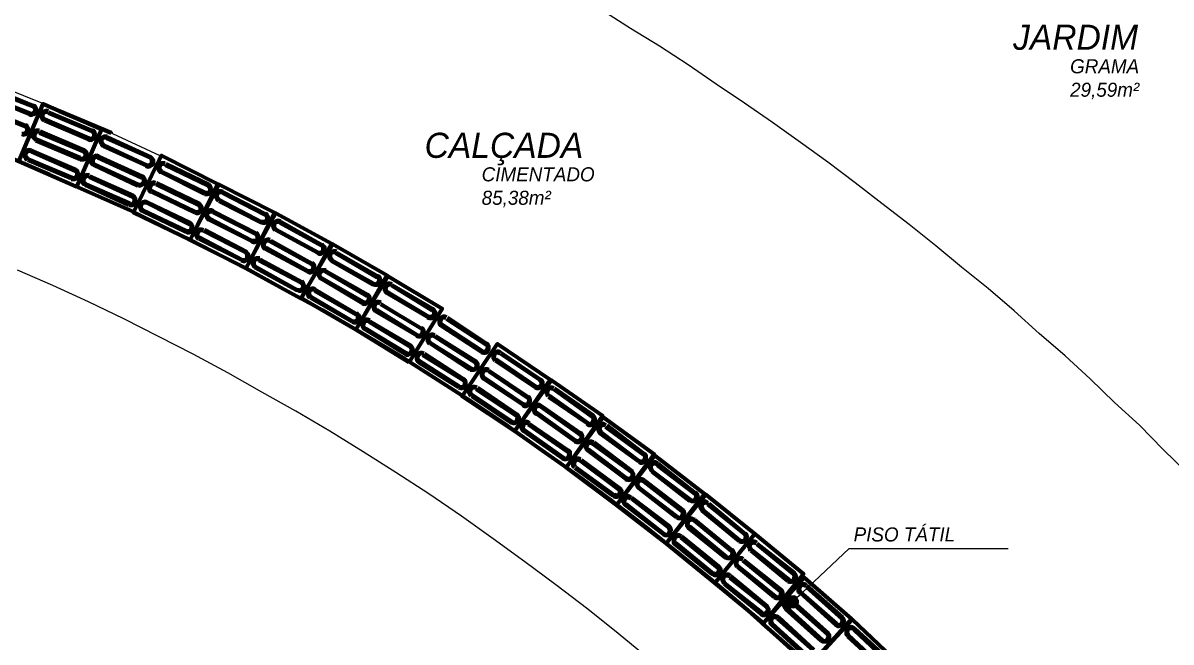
# Model space of a CAD drawing. Header units: millimetres. Extents: x 2273 to 2522, y 1034 to 1187.
# Drawn here: x 2292.842 to 2297.412, y 1108.075 to 1110.54 of the extents above; entities that cross this region are included whole.
import ezdxf

# ---------------------------------------------------------------- set-up
doc = ezdxf.new("R2010")
doc.units = ezdxf.units.MM
doc.layers.add('LAYER8', color=8, linetype='Continuous')
doc.layers.add('PAREDES', color=4, linetype='Continuous', lineweight=100)
doc.styles.get("Standard").update_dxf_attribs({"font": 'arial.ttf'})

# ---------------------------------------------------------------- blocks, each defined once
blk = doc.blocks.new('KJIUY')
at = {"layer": 'PAREDES', "color": 0, "linetype": 'Continuous'}
blk.add_lwpolyline([(83.3005, 144.5333), (83.1711, 144.651), (83.0417, 144.7657), (82.9093, 144.8775), (82.774, 144.9863), (82.6387, 145.0951), (82.5005, 145.201), (82.3623, 145.3039), (82.2211, 145.4039), (82.0799, 145.5039), (81.9358, 145.601), (81.7917, 145.6922), (81.6446, 145.7863), (81.4975, 145.8745), (81.3475, 145.9627), (81.1946, 146.0451), (81.0446, 146.1275), (80.8887, 146.2069), (80.7358, 146.2833), (80.5799, 146.3598), (80.4211, 146.4304), (80.2623, 146.501), (80.1034, 146.5686)], dxfattribs=at)
at = {"layer": 'PAREDES', "color": 160, "linetype": 'Continuous'}
for points in [[(80.1828, 146.7451), (80.0064, 146.8157)], [(80.1799, 146.7422), (80.0064, 146.8127)], [(80.0181, 146.8422), (80.1946, 146.7745)], [(80.0211, 146.848), (80.1946, 146.7775)], [(79.9858, 146.7657), (80.1623, 146.6951)], [(79.9887, 146.7686), (80.1652, 146.698)], [(80.3681, 146.4539), (80.1387, 146.5539), (80.2358, 146.7833), (80.4681, 146.6833), (80.3681, 146.4539)], [(80.1799, 146.7422), (80.1887, 146.7392), (80.1975, 146.7422), (80.2034, 146.7451), (80.2064, 146.751), (80.2093, 146.7598), (80.2064, 146.7686), (80.2034, 146.7745), (80.1946, 146.7775)], [(80.1828, 146.7451), (80.1946, 146.7451), (80.2034, 146.7539), (80.2034, 146.7657), (80.1946, 146.7745)], [(80.2564, 146.7539), (80.2475, 146.7569), (80.2417, 146.7539), (80.2328, 146.751), (80.2299, 146.7451), (80.227, 146.7363), (80.2299, 146.7275), (80.2328, 146.7216), (80.2387, 146.7186)], [(80.2534, 146.751), (80.2417, 146.751), (80.2328, 146.7422), (80.2328, 146.7304), (80.2417, 146.7216)], [(80.4181, 146.6451), (80.2417, 146.7216)], [(80.2564, 146.751), (80.4299, 146.6775)], [(80.2564, 146.748), (80.4299, 146.6745)], [(80.1505, 146.6627), (80.1564, 146.6598), (80.1652, 146.6627), (80.1711, 146.6657), (80.174, 146.6745), (80.177, 146.6804), (80.174, 146.6892), (80.1711, 146.6951), (80.1652, 146.701)], [(80.1505, 146.6657), (80.1623, 146.6657), (80.1711, 146.6745), (80.1711, 146.6863), (80.1623, 146.6951)], [(80.2211, 146.6775), (80.2152, 146.6775), (80.2064, 146.6775), (80.2005, 146.6716), (80.1946, 146.6657), (80.1946, 146.6569), (80.1946, 146.651), (80.2005, 146.6451), (80.2064, 146.6392)], [(80.2211, 146.6716), (80.2093, 146.6716), (80.2005, 146.6627), (80.2005, 146.651), (80.2064, 146.6422)], [(80.224, 146.6745), (80.3975, 146.601)], [(80.4152, 146.6422), (80.2417, 146.7157)], [(80.4152, 146.6422), (80.424, 146.6392), (80.4299, 146.6422), (80.4387, 146.6451), (80.4417, 146.651), (80.4446, 146.6598), (80.4417, 146.6686), (80.4387, 146.6745), (80.4299, 146.6775)], [(80.4181, 146.6451), (80.4299, 146.6451), (80.4387, 146.6539), (80.4387, 146.6657), (80.4299, 146.6745)], [(80.3828, 146.5627), (80.2064, 146.6363)], [(80.3828, 146.5686), (80.2093, 146.6422)], [(80.2211, 146.6686), (80.3946, 146.5951)], [(80.4917, 146.6539), (80.4828, 146.6539), (80.477, 146.6539), (80.4681, 146.648), (80.4652, 146.6422), (80.4623, 146.6363), (80.4652, 146.6275), (80.4681, 146.6216), (80.474, 146.6157)], [(80.4887, 146.648), (80.477, 146.648), (80.4681, 146.6422), (80.4681, 146.6304), (80.477, 146.6186)], [(80.4887, 146.6451), (80.6623, 146.5686)], [(80.4917, 146.651), (80.6652, 146.5716)], [(80.1887, 146.598), (80.1799, 146.601), (80.1711, 146.598), (80.1652, 146.5951), (80.1623, 146.5863), (80.1593, 146.5804), (80.1623, 146.5716), (80.1652, 146.5657), (80.1711, 146.5598)], [(80.1858, 146.5951), (80.174, 146.5951), (80.1652, 146.5863), (80.1652, 146.5745), (80.174, 146.5657)], [(80.1887, 146.598), (80.3652, 146.5216)], [(80.1887, 146.5922), (80.3623, 146.5157)], [(80.3828, 146.5627), (80.3887, 146.5627), (80.3975, 146.5627), (80.4034, 146.5657), (80.4093, 146.5745), (80.4093, 146.5804), (80.4093, 146.5892), (80.4034, 146.5951), (80.3975, 146.601)], [(80.3828, 146.5657), (80.3946, 146.5657), (80.4034, 146.5745), (80.4034, 146.5863), (80.3946, 146.5951)], [(80.6475, 146.5363), (80.474, 146.6157)], [(80.6475, 146.5392), (80.477, 146.6186)], [(80.3475, 146.4863), (80.174, 146.5598)], [(80.3505, 146.4892), (80.177, 146.5627)], [(80.4564, 146.5745), (80.4475, 146.5775), (80.4387, 146.5745), (80.4328, 146.5716), (80.4299, 146.5657), (80.427, 146.5569), (80.427, 146.548), (80.4328, 146.5422), (80.4387, 146.5392)], [(80.4534, 146.5716), (80.4417, 146.5716), (80.4328, 146.5627), (80.4328, 146.551), (80.4387, 146.5422)], [(80.6123, 146.4569), (80.4387, 146.5392)], [(80.6152, 146.4627), (80.4417, 146.5422)], [(80.4534, 146.5686), (80.627, 146.4892)], [(80.4564, 146.5745), (80.6299, 146.4951)], [(80.8211, 146.2422), (80.5946, 146.351), (80.7064, 146.5775), (80.9299, 146.4657), (80.8211, 146.2422)], [(80.6446, 146.5363), (80.6534, 146.5333), (80.6623, 146.5363), (80.6681, 146.5392), (80.674, 146.5451), (80.674, 146.5539), (80.674, 146.5598), (80.6681, 146.5686), (80.6623, 146.5716)], [(80.6475, 146.5392), (80.6593, 146.5392), (80.6681, 146.548), (80.6681, 146.5598), (80.6623, 146.5686)], [(80.7211, 146.548), (80.7152, 146.548), (80.7064, 146.548), (80.7005, 146.5451), (80.6946, 146.5363), (80.6946, 146.5304), (80.6946, 146.5216), (80.6975, 146.5157), (80.7034, 146.5098)], [(80.7211, 146.5422), (80.7093, 146.5451), (80.7005, 146.5363), (80.6975, 146.5245), (80.7064, 146.5157)], [(80.7211, 146.5392), (80.8917, 146.4569)], [(80.724, 146.5451), (80.8946, 146.4627)], [(80.3475, 146.4833), (80.3564, 146.4833), (80.3623, 146.4833), (80.3711, 146.4892), (80.374, 146.4951), (80.377, 146.5039), (80.374, 146.5098), (80.3711, 146.5186), (80.3623, 146.5216)], [(80.3505, 146.4892), (80.3623, 146.4892), (80.3711, 146.498), (80.3711, 146.5098), (80.3623, 146.5186)], [(80.4181, 146.498), (80.4123, 146.501), (80.4034, 146.498), (80.3975, 146.4951), (80.3917, 146.4892), (80.3917, 146.4804), (80.3917, 146.4716), (80.3946, 146.4657), (80.4034, 146.4627)], [(80.4181, 146.4951), (80.4064, 146.4951), (80.3975, 146.4863), (80.3946, 146.4745), (80.4034, 146.4657)], [(80.4181, 146.4922), (80.5917, 146.4127)], [(80.4211, 146.4951), (80.5946, 146.4186)], [(80.6123, 146.4598), (80.6211, 146.4569), (80.627, 146.4598), (80.6328, 146.4627), (80.6387, 146.4686), (80.6417, 146.4775), (80.6387, 146.4863), (80.6358, 146.4922), (80.6299, 146.4951)], [(80.6152, 146.4627), (80.627, 146.4627), (80.6358, 146.4716), (80.6358, 146.4833), (80.627, 146.4922)], [(80.877, 146.4245), (80.7064, 146.5098)], [(80.8799, 146.4304), (80.7093, 146.5127)], [(80.577, 146.3804), (80.4034, 146.4598)], [(80.5799, 146.3863), (80.4064, 146.4627)], [(80.6828, 146.4686), (80.677, 146.4716), (80.6681, 146.4686), (80.6623, 146.4657), (80.6564, 146.4598), (80.6564, 146.451), (80.6564, 146.4451), (80.6593, 146.4363), (80.6652, 146.4333)], [(80.6828, 146.4657), (80.6711, 146.4657), (80.6623, 146.4569), (80.6593, 146.4451), (80.6681, 146.4363)], [(80.6858, 146.4686), (80.8564, 146.3863)], [(80.6858, 146.4627), (80.8534, 146.3804)], [(81.0417, 146.1275), (80.8211, 146.2422), (80.9358, 146.4627), (81.1564, 146.351), (81.0417, 146.1275)], [(80.877, 146.4245), (80.8828, 146.4245), (80.8917, 146.4245), (80.8975, 146.4275), (80.9034, 146.4363), (80.9064, 146.4422), (80.9034, 146.451), (80.9005, 146.4569), (80.8946, 146.4627)], [(80.877, 146.4304), (80.8917, 146.4304), (80.9005, 146.4363), (80.9005, 146.448), (80.8917, 146.4569)], [(80.577, 146.3804), (80.5828, 146.3804), (80.5917, 146.3804), (80.5975, 146.3833), (80.6034, 146.3922), (80.6034, 146.398), (80.6034, 146.4069), (80.6005, 146.4127), (80.5917, 146.4186)], [(80.577, 146.3863), (80.5887, 146.3833), (80.5975, 146.3922), (80.6005, 146.4039), (80.5917, 146.4127)], [(80.8387, 146.351), (80.6681, 146.4333)], [(80.8417, 146.3539), (80.6711, 146.4363)], [(80.9505, 146.4333), (80.9446, 146.4363), (80.9358, 146.4363), (80.9299, 146.4304), (80.924, 146.4245), (80.9211, 146.4186), (80.924, 146.4098), (80.927, 146.4039), (80.9328, 146.398)], [(80.9505, 146.4304), (80.9387, 146.4304), (80.927, 146.4245), (80.927, 146.4127), (80.9358, 146.401)], [(81.1064, 146.3127), (80.9358, 146.401)], [(80.9505, 146.4333), (81.1211, 146.3451)], [(80.9505, 146.4275), (81.1181, 146.3422)], [(80.6475, 146.3922), (80.6417, 146.3951), (80.6328, 146.3922), (80.627, 146.3892), (80.6211, 146.3833), (80.6181, 146.3745), (80.6211, 146.3686), (80.624, 146.3598), (80.6299, 146.3569)], [(80.6475, 146.3892), (80.6328, 146.3892), (80.624, 146.3804), (80.624, 146.3686), (80.6328, 146.3598)], [(80.8064, 146.2775), (80.6328, 146.3598)], [(80.8034, 146.2745), (80.6328, 146.3569)], [(80.6475, 146.3922), (80.8211, 146.3098)], [(80.6475, 146.3892), (80.8181, 146.3039)], [(80.8387, 146.351), (80.8446, 146.348), (80.8534, 146.348), (80.8593, 146.3539), (80.8652, 146.3598), (80.8681, 146.3657), (80.8652, 146.3745), (80.8623, 146.3804), (80.8564, 146.3863)], [(80.8387, 146.3539), (80.8534, 146.3539), (80.8623, 146.3598), (80.8623, 146.3716), (80.8534, 146.3833)], [(80.9123, 146.3569), (80.9064, 146.3598), (80.8975, 146.3598), (80.8917, 146.3569), (80.8858, 146.348), (80.8828, 146.3422), (80.8858, 146.3333), (80.8887, 146.3275), (80.8946, 146.3216)], [(80.9123, 146.3539), (80.9005, 146.3539), (80.8887, 146.348), (80.8887, 146.3363), (80.8975, 146.3275)], [(80.9123, 146.3569), (81.0828, 146.2686)], [(80.9123, 146.351), (81.0799, 146.2657)], [(81.1034, 146.3098), (80.9358, 146.3951)], [(80.8034, 146.2745), (80.8093, 146.2716), (80.8181, 146.2716), (80.824, 146.2775), (80.8299, 146.2833), (80.8299, 146.2892), (80.8299, 146.298), (80.827, 146.3039), (80.8211, 146.3098)], [(80.8034, 146.2775), (80.8152, 146.2775), (80.824, 146.2833), (80.827, 146.298), (80.8181, 146.3069)], [(81.0652, 146.2363), (80.8946, 146.3216)], [(81.0652, 146.2392), (80.8975, 146.3275)], [(81.2623, 146.0069), (81.0417, 146.1275), (81.1623, 146.348), (81.3828, 146.2275), (81.2623, 146.0069)], [(81.1034, 146.3127), (81.1093, 146.3098), (81.1181, 146.3098), (81.124, 146.3127), (81.1299, 146.3216), (81.1328, 146.3275), (81.1299, 146.3363), (81.127, 146.3422), (81.1211, 146.348)], [(81.1034, 146.3157), (81.1152, 146.3157), (81.127, 146.3216), (81.127, 146.3333), (81.1181, 146.3451)], [(81.1799, 146.3157), (81.1711, 146.3186), (81.1623, 146.3157), (81.1564, 146.3127), (81.1505, 146.3069), (81.1475, 146.301), (81.1505, 146.2922), (81.1534, 146.2863), (81.1593, 146.2804)], [(81.177, 146.3127), (81.1652, 146.3127), (81.1564, 146.3069), (81.1534, 146.2922), (81.1623, 146.2833)], [(81.177, 146.3098), (81.3446, 146.2186)], [(81.1799, 146.3157), (81.3475, 146.2216)], [(80.874, 146.2804), (80.8652, 146.2833), (80.8564, 146.2833), (80.8505, 146.2804), (80.8446, 146.2745), (80.8446, 146.2657), (80.8446, 146.2569), (80.8475, 146.251), (80.8534, 146.2451)], [(80.8711, 146.2775), (80.8593, 146.2804), (80.8505, 146.2716), (80.8475, 146.2598), (80.8564, 146.251)], [(80.874, 146.2775), (81.0417, 146.1922)], [(80.877, 146.2833), (81.0446, 146.1951)], [(81.0652, 146.2363), (81.0711, 146.2333), (81.0799, 146.2333), (81.0858, 146.2392), (81.0917, 146.2451), (81.0946, 146.251), (81.0917, 146.2598), (81.0887, 146.2657), (81.0828, 146.2716)], [(81.0652, 146.2392), (81.0799, 146.2392), (81.0887, 146.2451), (81.0887, 146.2569), (81.0799, 146.2686)], [(81.3299, 146.1922), (81.1623, 146.2833)], [(81.3299, 146.1892), (81.1623, 146.2804)], [(81.027, 146.1598), (80.8564, 146.2451)], [(81.027, 146.1627), (80.8593, 146.251)], [(81.1387, 146.2422), (81.1299, 146.2451), (81.124, 146.2422), (81.1152, 146.2392), (81.1123, 146.2333), (81.1093, 146.2245), (81.1093, 146.2186), (81.1123, 146.2098), (81.1181, 146.2069)], [(81.1358, 146.2363), (81.124, 146.2392), (81.1152, 146.2304), (81.1123, 146.2186), (81.1211, 146.2098)], [(81.1358, 146.2363), (81.3034, 146.1451)], [(81.1417, 146.2392), (81.3064, 146.148)], [(81.4799, 145.8833), (81.2623, 146.0098), (81.3887, 146.2245), (81.6034, 146.101), (81.4799, 145.8833)], [(81.327, 146.1892), (81.3328, 146.1863), (81.3417, 146.1863), (81.3475, 146.1922), (81.3534, 146.198), (81.3564, 146.2039), (81.3564, 146.2127), (81.3505, 146.2186), (81.3446, 146.2245)], [(81.3299, 146.1922), (81.3417, 146.1922), (81.3505, 146.198), (81.3505, 146.2098), (81.3446, 146.2216)], [(81.024, 146.1598), (81.0328, 146.1569), (81.0387, 146.1569), (81.0475, 146.1627), (81.0505, 146.1686), (81.0534, 146.1745), (81.0534, 146.1833), (81.0475, 146.1892), (81.0417, 146.1951)], [(81.027, 146.1627), (81.0387, 146.1627), (81.0475, 146.1686), (81.0475, 146.1833), (81.0417, 146.1922)], [(81.0975, 146.1686), (81.0917, 146.1686), (81.0828, 146.1686), (81.077, 146.1657), (81.0711, 146.1598), (81.0681, 146.151), (81.0681, 146.1451), (81.074, 146.1363), (81.0799, 146.1333)], [(81.2858, 146.1157), (81.1181, 146.2069)], [(81.2887, 146.1186), (81.124, 146.2098)], [(81.4034, 146.1951), (81.3946, 146.198), (81.3887, 146.1951), (81.3799, 146.1922), (81.377, 146.1863), (81.374, 146.1804), (81.374, 146.1716), (81.377, 146.1657), (81.3828, 146.1598)], [(81.4005, 146.1922), (81.3887, 146.1922), (81.3799, 146.1863), (81.377, 146.1716), (81.3858, 146.1627)], [(81.4005, 146.1892), (81.5652, 146.0922)], [(81.4034, 146.1922), (81.5681, 146.098)], [(81.0946, 146.1627), (81.0828, 146.1657), (81.074, 146.1569), (81.074, 146.1451), (81.0799, 146.1363)], [(81.2475, 146.0422), (81.0799, 146.1363)], [(81.2475, 146.0392), (81.0799, 146.1304)], [(81.0946, 146.1598), (81.2623, 146.0716)], [(81.0975, 146.1657), (81.2652, 146.0745)], [(81.2858, 146.1157), (81.2946, 146.1127), (81.3005, 146.1127), (81.3093, 146.1157), (81.3123, 146.1245), (81.3152, 146.1304), (81.3152, 146.1392), (81.3123, 146.1451), (81.3064, 146.151)], [(81.2887, 146.1186), (81.3005, 146.1186), (81.3093, 146.1245), (81.3123, 146.1363), (81.3034, 146.1451)], [(81.5475, 146.0627), (81.3828, 146.1569)], [(81.5505, 146.0686), (81.3858, 146.1598)], [(81.2475, 146.0422), (81.2534, 146.0392), (81.2623, 146.0392), (81.2681, 146.0422), (81.274, 146.048), (81.277, 146.0569), (81.274, 146.0627), (81.2711, 146.0716), (81.2652, 146.0775)], [(81.3623, 146.1216), (81.3534, 146.1216), (81.3446, 146.1216), (81.3387, 146.1186), (81.3328, 146.1127), (81.3299, 146.1069), (81.3328, 146.098), (81.3358, 146.0922), (81.3417, 146.0863)], [(81.3593, 146.1157), (81.3475, 146.1186), (81.3358, 146.1098), (81.3358, 146.098), (81.3417, 146.0892)], [(81.5064, 145.9892), (81.3417, 146.0863)], [(81.5093, 145.9951), (81.3446, 146.0892)], [(81.3593, 146.1186), (81.527, 146.0245)], [(81.3593, 146.1157), (81.524, 146.0186)], [(81.6917, 145.7539), (81.4799, 145.8833), (81.6093, 146.098), (81.824, 145.9686), (81.6917, 145.7539)], [(81.5475, 146.0657), (81.5564, 146.0627), (81.5652, 146.0627), (81.5711, 146.0657), (81.577, 146.0716), (81.5799, 146.0804), (81.577, 146.0863), (81.574, 146.0951), (81.5681, 146.098)], [(81.5505, 146.0686), (81.5623, 146.0657), (81.5711, 146.0745), (81.574, 146.0863), (81.5652, 146.0951)], [(81.2475, 146.0451), (81.2593, 146.0422), (81.2711, 146.051), (81.2711, 146.0627), (81.2623, 146.0716)], [(81.3181, 146.0451), (81.3123, 146.048), (81.3034, 146.048), (81.2975, 146.0451), (81.2917, 146.0392), (81.2887, 146.0304), (81.2887, 146.0245), (81.2917, 146.0157), (81.2975, 146.0127)], [(81.3152, 146.0422), (81.3034, 146.0451), (81.2946, 146.0363), (81.2946, 146.0245), (81.3005, 146.0157)], [(81.3152, 146.0392), (81.4799, 145.9451)], [(81.3181, 146.0451), (81.4828, 145.948)], [(81.624, 146.0657), (81.6152, 146.0686), (81.6093, 146.0686), (81.6005, 146.0657), (81.5975, 146.0598), (81.5946, 146.051), (81.5946, 146.0422), (81.5975, 146.0363), (81.6034, 146.0304)], [(81.6211, 146.0627), (81.6093, 146.0627), (81.6005, 146.0569), (81.5975, 146.0451), (81.6064, 146.0333)], [(81.7681, 145.9333), (81.6034, 146.0304)], [(81.7681, 145.9363), (81.6064, 146.0333)], [(81.624, 146.0627), (81.7887, 145.9657)], [(81.624, 146.0598), (81.7828, 145.9627)], [(81.4652, 145.9186), (81.3005, 146.0157)], [(81.4652, 145.9157), (81.3005, 146.0098)], [(81.5064, 145.9892), (81.5152, 145.9863), (81.5211, 145.9892), (81.527, 145.9922), (81.5328, 145.998), (81.5358, 146.0039), (81.5358, 146.0127), (81.5328, 146.0186), (81.527, 146.0245)], [(81.5093, 145.9951), (81.5211, 145.9922), (81.5299, 146.001), (81.5328, 146.0127), (81.524, 146.0216)], [(81.5799, 145.9922), (81.5711, 145.9951), (81.5652, 145.9951), (81.5564, 145.9922), (81.5505, 145.9863), (81.5505, 145.9775), (81.5505, 145.9716), (81.5534, 145.9627), (81.5593, 145.9598)], [(81.577, 145.9892), (81.5652, 145.9922), (81.5564, 145.9833), (81.5534, 145.9716), (81.5623, 145.9627)], [(81.5799, 145.9863), (81.7417, 145.8892)], [(81.4652, 145.9157), (81.4711, 145.9127), (81.4799, 145.9127), (81.4858, 145.9186), (81.4917, 145.9245), (81.4946, 145.9304), (81.4946, 145.9392), (81.4887, 145.9451), (81.4828, 145.951)], [(81.4652, 145.9186), (81.477, 145.9186), (81.4887, 145.9245), (81.4887, 145.9392), (81.4828, 145.948)], [(81.724, 145.8598), (81.5593, 145.9569)], [(81.724, 145.8627), (81.5652, 145.9627)], [(81.7652, 145.9333), (81.774, 145.9304), (81.7828, 145.9304), (81.7887, 145.9333), (81.7946, 145.9392), (81.7975, 145.948), (81.7975, 145.9539), (81.7917, 145.9627), (81.7858, 145.9686)], [(81.7681, 145.9363), (81.7799, 145.9363), (81.7917, 145.9422), (81.7917, 145.9539), (81.7858, 145.9627)], [(81.5358, 145.9216), (81.527, 145.9245), (81.5211, 145.9245), (81.5123, 145.9216), (81.5064, 145.9157), (81.5034, 145.9069), (81.5064, 145.898), (81.5093, 145.8922), (81.5152, 145.8863)], [(81.5328, 145.9186), (81.5211, 145.9186), (81.5123, 145.9127), (81.5093, 145.901), (81.5152, 145.8892)], [(81.5328, 145.9157), (81.6975, 145.8157)], [(81.5358, 145.9186), (81.7005, 145.8216)], [(81.8417, 145.9333), (81.8358, 145.9363), (81.827, 145.9363), (81.8211, 145.9333), (81.8152, 145.9275), (81.8123, 145.9186), (81.8123, 145.9127), (81.8152, 145.9039), (81.8211, 145.901)], [(81.8387, 145.9304), (81.827, 145.9333), (81.8181, 145.9245), (81.8152, 145.9127), (81.824, 145.9039)], [(81.9799, 145.7951), (81.8211, 145.898)], [(81.9858, 145.798), (81.824, 145.9039)], [(81.8417, 145.9275), (82.0005, 145.8245)], [(81.8446, 145.9333), (82.0034, 145.8275)], [(81.677, 145.7863), (81.5152, 145.8863)], [(81.6828, 145.7892), (81.5181, 145.8892)], [(81.7211, 145.8598), (81.7299, 145.8569), (81.7358, 145.8569), (81.7446, 145.8598), (81.7505, 145.8657), (81.7534, 145.8745), (81.7505, 145.8804), (81.7475, 145.8892), (81.7417, 145.8922)], [(81.724, 145.8627), (81.7358, 145.8598), (81.7446, 145.8686), (81.7475, 145.8804), (81.7417, 145.8892)], [(81.7946, 145.8627), (81.7887, 145.8657), (81.7799, 145.8657), (81.774, 145.8598), (81.7681, 145.8569), (81.7652, 145.848), (81.7652, 145.8392), (81.7681, 145.8333), (81.774, 145.8275)], [(81.7946, 145.8569), (81.7828, 145.8598), (81.7711, 145.8539), (81.7681, 145.8422), (81.777, 145.8304)], [(81.7946, 145.8569), (81.9564, 145.7539)], [(81.7975, 145.8598), (81.9564, 145.7598)], [(81.677, 145.7863), (81.6858, 145.7833), (81.6917, 145.7863), (81.7005, 145.7892), (81.7064, 145.7951), (81.7064, 145.801), (81.7064, 145.8098), (81.7034, 145.8157), (81.6975, 145.8216)], [(81.6799, 145.7922), (81.6917, 145.7892), (81.7005, 145.7951), (81.7034, 145.8069), (81.6946, 145.8186)], [(81.9387, 145.7304), (81.777, 145.8304)], [(81.9358, 145.7245), (81.777, 145.8275)], [(82.1123, 145.4804), (81.9034, 145.6186), (82.0446, 145.8275), (82.2534, 145.6863), (82.1123, 145.4804)], [(81.9799, 145.7951), (81.9887, 145.7922), (81.9946, 145.7922), (82.0034, 145.7951), (82.0064, 145.801), (82.0093, 145.8098), (82.0093, 145.8186), (82.0064, 145.8245), (82.0005, 145.8304)], [(81.9828, 145.798), (81.9946, 145.798), (82.0034, 145.8039), (82.0064, 145.8157), (81.9975, 145.8275)], [(81.7505, 145.7892), (81.7446, 145.7922), (81.7358, 145.7922), (81.7299, 145.7892), (81.724, 145.7833), (81.7211, 145.7745), (81.7211, 145.7686), (81.724, 145.7598), (81.7299, 145.7569)], [(81.7505, 145.7863), (81.7358, 145.7892), (81.727, 145.7804), (81.724, 145.7686), (81.7328, 145.7598)], [(81.8946, 145.6569), (81.7328, 145.7598)], [(81.7475, 145.7833), (81.9093, 145.6833)], [(81.7534, 145.7892), (81.9123, 145.6863)], [(81.9358, 145.7245), (81.9417, 145.7245), (81.9505, 145.7245), (81.9564, 145.7275), (81.9623, 145.7333), (81.9652, 145.7392), (81.9652, 145.748), (81.9623, 145.7539), (81.9564, 145.7598)], [(81.9387, 145.7304), (81.9505, 145.7275), (81.9593, 145.7333), (81.9623, 145.7451), (81.9534, 145.7569)], [(82.0564, 145.7922), (82.0505, 145.798), (82.0417, 145.798), (82.0358, 145.7951), (82.0299, 145.7892), (82.027, 145.7804), (82.027, 145.7716), (82.0299, 145.7657), (82.0328, 145.7598)], [(82.0534, 145.7892), (82.0417, 145.7922), (82.0328, 145.7863), (82.0299, 145.7745), (82.0358, 145.7627)], [(82.1946, 145.6539), (82.0358, 145.7598)], [(82.1975, 145.6569), (82.0387, 145.7657)], [(82.0564, 145.7892), (82.2152, 145.6833)], [(82.0593, 145.7922), (82.2152, 145.6863)], [(81.8887, 145.6539), (81.7299, 145.7539)], [(82.0093, 145.7245), (82.0034, 145.7275), (81.9946, 145.7275), (81.9887, 145.7245), (81.9828, 145.7186), (81.9799, 145.7098), (81.9799, 145.7039), (81.9828, 145.6951), (81.9887, 145.6892)], [(82.0064, 145.7216), (81.9946, 145.7216), (81.9858, 145.7157), (81.9828, 145.7039), (81.9887, 145.6951)], [(82.0093, 145.7216), (82.1681, 145.6157)], [(82.0093, 145.7186), (82.1652, 145.6127)], [(81.8887, 145.6539), (81.8975, 145.651), (81.9034, 145.651), (81.9123, 145.6539), (81.9152, 145.6598), (81.9181, 145.6686), (81.9181, 145.6745), (81.9152, 145.6833), (81.9093, 145.6892)], [(81.8917, 145.6569), (81.9034, 145.6569), (81.9123, 145.6627), (81.9152, 145.6745), (81.9093, 145.6833)], [(82.1475, 145.5833), (81.9887, 145.6892)], [(82.1475, 145.5863), (81.9917, 145.6922)], [(82.3181, 145.3363), (82.1123, 145.4804), (82.2593, 145.6833), (82.4623, 145.5422), (82.3181, 145.3363)], [(82.1946, 145.6539), (82.2005, 145.651), (82.2093, 145.651), (82.2152, 145.6539), (82.2211, 145.6598), (82.224, 145.6686), (82.224, 145.6745), (82.2211, 145.6833), (82.2152, 145.6863)], [(82.1946, 145.6569), (82.2064, 145.6569), (82.2181, 145.6627), (82.2211, 145.6745), (82.2123, 145.6833)], [(81.9623, 145.6539), (81.9534, 145.6569), (81.9475, 145.6569), (81.9387, 145.6539), (81.9328, 145.648), (81.9299, 145.6422), (81.9299, 145.6333), (81.9328, 145.6275), (81.9387, 145.6216)], [(81.9593, 145.651), (81.9475, 145.6539), (81.9358, 145.6451), (81.9358, 145.6333), (81.9417, 145.6245)], [(82.1005, 145.5186), (81.9417, 145.6245)], [(81.9593, 145.648), (82.1181, 145.5422)], [(81.9652, 145.6539), (82.1211, 145.548)], [(82.2681, 145.651), (82.2623, 145.6539), (82.2534, 145.6539), (82.2475, 145.651), (82.2417, 145.648), (82.2387, 145.6392), (82.2387, 145.6304), (82.2417, 145.6245), (82.2446, 145.6186)], [(82.2652, 145.648), (82.2534, 145.651), (82.2446, 145.6451), (82.2417, 145.6333), (82.2475, 145.6216)], [(82.4034, 145.5127), (82.2505, 145.6216)], [(82.2681, 145.648), (82.424, 145.5363)], [(82.2711, 145.651), (82.427, 145.5422)], [(82.1005, 145.5127), (81.9417, 145.6186)], [(82.1446, 145.5833), (82.1505, 145.5804), (82.1593, 145.5804), (82.1681, 145.5833), (82.1711, 145.5892), (82.174, 145.598), (82.174, 145.6039), (82.1711, 145.6127), (82.1681, 145.6186)], [(82.1475, 145.5892), (82.1593, 145.5863), (82.1681, 145.5922), (82.1711, 145.6039), (82.1652, 145.6157)], [(82.2211, 145.5804), (82.2123, 145.5833), (82.2064, 145.5863), (82.1975, 145.5833), (82.1917, 145.5775), (82.1887, 145.5686), (82.1887, 145.5627), (82.1917, 145.5539), (82.1975, 145.548)], [(82.2181, 145.5775), (82.2064, 145.5804), (82.1946, 145.5745), (82.1917, 145.5627), (82.2005, 145.551)], [(82.2181, 145.5775), (82.374, 145.4657)], [(82.2211, 145.5804), (82.377, 145.4716)], [(82.4034, 145.5098), (82.2475, 145.6157)], [(82.0975, 145.5157), (82.1064, 145.5127), (82.1123, 145.5127), (82.1211, 145.5157), (82.127, 145.5186), (82.1299, 145.5275), (82.1299, 145.5363), (82.127, 145.5422), (82.1211, 145.548)], [(82.1005, 145.5186), (82.1123, 145.5157), (82.1211, 145.5216), (82.124, 145.5333), (82.1181, 145.5451)], [(82.3564, 145.4422), (82.2005, 145.5539)], [(82.3534, 145.4392), (82.2005, 145.548)], [(82.5181, 145.1863), (82.3181, 145.3363), (82.4652, 145.5363), (82.6681, 145.3892), (82.5181, 145.1863)], [(82.4005, 145.5098), (82.4064, 145.5039), (82.4152, 145.5039), (82.424, 145.5069), (82.427, 145.5127), (82.4328, 145.5216), (82.4328, 145.5275), (82.4299, 145.5363), (82.424, 145.5422)], [(82.4034, 145.5127), (82.4152, 145.5098), (82.424, 145.5157), (82.427, 145.5275), (82.4211, 145.5392)], [(82.1711, 145.5127), (82.1652, 145.5157), (82.1564, 145.5186), (82.1505, 145.5157), (82.1446, 145.5098), (82.1417, 145.501), (82.1387, 145.4951), (82.1417, 145.4863), (82.1475, 145.4804)], [(82.1681, 145.5098), (82.1564, 145.5127), (82.1475, 145.5069), (82.1446, 145.4951), (82.1505, 145.4833)], [(82.3064, 145.3745), (82.1534, 145.4833)], [(82.1681, 145.5069), (82.324, 145.398)], [(82.1711, 145.5098), (82.327, 145.4039)], [(82.477, 145.5039), (82.4681, 145.5098), (82.4623, 145.5098), (82.4534, 145.5069), (82.4475, 145.501), (82.4446, 145.4922), (82.4446, 145.4863), (82.4475, 145.4775), (82.4534, 145.4716)], [(82.474, 145.501), (82.4623, 145.5039), (82.4534, 145.498), (82.4505, 145.4863), (82.4564, 145.4775)], [(82.474, 145.498), (82.627, 145.3863)], [(82.4799, 145.5039), (82.6299, 145.3892)], [(82.3064, 145.3686), (82.1475, 145.4804)], [(82.3505, 145.4392), (82.3593, 145.4363), (82.3681, 145.4363), (82.374, 145.4392), (82.3799, 145.4451), (82.3828, 145.4539), (82.3828, 145.4598), (82.3799, 145.4686), (82.374, 145.4745)], [(82.3534, 145.4451), (82.3652, 145.4422), (82.377, 145.448), (82.3799, 145.4598), (82.3711, 145.4686)], [(82.427, 145.4363), (82.4181, 145.4392), (82.4123, 145.4392), (82.4034, 145.4363), (82.3975, 145.4304), (82.3946, 145.4245), (82.3946, 145.4157), (82.3975, 145.4098), (82.4034, 145.4039)], [(82.427, 145.4363), (82.5799, 145.3216)], [(82.6064, 145.3598), (82.4534, 145.4716)], [(82.6093, 145.3598), (82.4564, 145.4745)], [(82.3034, 145.3716), (82.3093, 145.3686), (82.3181, 145.3686), (82.324, 145.3716), (82.3299, 145.3745), (82.3328, 145.3833), (82.3328, 145.3892), (82.3328, 145.398), (82.327, 145.4039)], [(82.3064, 145.3745), (82.3181, 145.3716), (82.327, 145.3775), (82.3299, 145.3892), (82.324, 145.401)], [(82.424, 145.4304), (82.4123, 145.4333), (82.4005, 145.4275), (82.3975, 145.4157), (82.4034, 145.4069)], [(82.5564, 145.2892), (82.4034, 145.4039)], [(82.5593, 145.2922), (82.4064, 145.4069)], [(82.424, 145.4304), (82.577, 145.3186)], [(82.6064, 145.3569), (82.6123, 145.3539), (82.6211, 145.3539), (82.627, 145.3569), (82.6328, 145.3627), (82.6358, 145.3686), (82.6358, 145.3775), (82.6358, 145.3833), (82.6299, 145.3922)], [(82.374, 145.3686), (82.3681, 145.3716), (82.3593, 145.3716), (82.3534, 145.3686), (82.3475, 145.3627), (82.3446, 145.3569), (82.3446, 145.348), (82.3446, 145.3422), (82.3505, 145.3363)], [(82.374, 145.3627), (82.3623, 145.3657), (82.3505, 145.3598), (82.3475, 145.348), (82.3534, 145.3392)], [(82.374, 145.3627), (82.527, 145.248)], [(82.377, 145.3657), (82.5299, 145.2539)], [(82.7152, 145.0333), (82.5181, 145.1863), (82.6711, 145.3833), (82.8681, 145.2304), (82.7152, 145.0333)], [(82.6093, 145.3627), (82.6211, 145.3598), (82.6299, 145.3657), (82.6328, 145.3775), (82.627, 145.3863)], [(82.6828, 145.351), (82.674, 145.3569), (82.6681, 145.3569), (82.6593, 145.3539), (82.6534, 145.348), (82.6505, 145.3422), (82.6505, 145.3333), (82.6534, 145.3275), (82.6593, 145.3216)], [(82.6799, 145.348), (82.6681, 145.351), (82.6564, 145.3451), (82.6534, 145.3333), (82.6593, 145.3245)], [(82.6799, 145.3451), (82.8299, 145.2304)], [(82.6828, 145.351), (82.8328, 145.2333)], [(82.5064, 145.2216), (82.3534, 145.3333)], [(82.5093, 145.2245), (82.3564, 145.3363)], [(82.5534, 145.2892), (82.5623, 145.2863), (82.5711, 145.2863), (82.577, 145.2892), (82.5828, 145.2951), (82.5858, 145.301), (82.5858, 145.3098), (82.5828, 145.3157), (82.5799, 145.3216)], [(82.5564, 145.2951), (82.5681, 145.2922), (82.5799, 145.298), (82.5828, 145.3098), (82.577, 145.3186)], [(82.8123, 145.2069), (82.6593, 145.3216)], [(82.8093, 145.201), (82.6593, 145.3186)], [(82.5064, 145.2216), (82.5123, 145.2186), (82.5211, 145.2186), (82.527, 145.2216), (82.5328, 145.2275), (82.5387, 145.2333), (82.5387, 145.2422), (82.5358, 145.248), (82.5299, 145.2539)], [(82.6299, 145.2833), (82.6211, 145.2892), (82.6152, 145.2892), (82.6064, 145.2863), (82.6005, 145.2804), (82.5975, 145.2745), (82.5975, 145.2657), (82.6005, 145.2598), (82.6064, 145.2539)], [(82.627, 145.2804), (82.6152, 145.2833), (82.6034, 145.2775), (82.6005, 145.2657), (82.6064, 145.2569)], [(82.7564, 145.1363), (82.6064, 145.2539)], [(82.7593, 145.1392), (82.6093, 145.2539)], [(82.627, 145.2804), (82.777, 145.1627)], [(82.6299, 145.2833), (82.7828, 145.1657)], [(82.5093, 145.2275), (82.5211, 145.2245), (82.5299, 145.2304), (82.5328, 145.2422), (82.527, 145.251)], [(82.577, 145.2157), (82.5681, 145.2216), (82.5623, 145.2216), (82.5534, 145.2186), (82.5475, 145.2127), (82.5446, 145.2069), (82.5446, 145.198), (82.5475, 145.1922), (82.5534, 145.1863)], [(82.574, 145.2127), (82.5623, 145.2157), (82.5505, 145.2098), (82.5475, 145.198), (82.5534, 145.1892)], [(82.577, 145.2157), (82.7299, 145.101)], [(82.577, 145.2127), (82.727, 145.0951)], [(82.9093, 144.8745), (82.7152, 145.0333), (82.874, 145.2275), (83.0681, 145.0716), (82.9093, 144.8745)], [(82.8093, 145.2039), (82.8152, 145.201), (82.824, 145.201), (82.8299, 145.201), (82.8358, 145.2069), (82.8387, 145.2157), (82.8417, 145.2216), (82.8387, 145.2304), (82.8328, 145.2363)], [(82.8123, 145.2069), (82.824, 145.2039), (82.8328, 145.2098), (82.8358, 145.2216), (82.8299, 145.2333)], [(82.7064, 145.0686), (82.5534, 145.1863)], [(82.7064, 145.0716), (82.5564, 145.1892)], [(82.7564, 145.1363), (82.7623, 145.1333), (82.7711, 145.1333), (82.777, 145.1333), (82.7828, 145.1392), (82.7858, 145.148), (82.7887, 145.1539), (82.7858, 145.1627), (82.7799, 145.1686)], [(82.7593, 145.1392), (82.7711, 145.1363), (82.7799, 145.1422), (82.7828, 145.1539), (82.777, 145.1657)], [(82.8828, 145.1951), (82.877, 145.198), (82.8681, 145.201), (82.8623, 145.198), (82.8564, 145.1922), (82.8534, 145.1863), (82.8505, 145.1775), (82.8534, 145.1716), (82.8593, 145.1627)], [(82.8828, 145.1922), (82.8711, 145.1951), (82.8593, 145.1892), (82.8564, 145.1775), (82.8623, 145.1686)], [(83.0064, 145.0422), (82.8593, 145.1627)], [(83.0093, 145.0451), (82.8623, 145.1657)], [(82.8799, 145.1892), (83.0299, 145.0686)], [(82.8858, 145.1922), (83.0299, 145.0716)], [(82.8299, 145.1275), (82.8211, 145.1304), (82.8152, 145.1333), (82.8064, 145.1304), (82.8005, 145.1245), (82.7975, 145.1186), (82.7975, 145.1098), (82.7975, 145.1039), (82.8034, 145.0951)], [(82.827, 145.1245), (82.8152, 145.1275), (82.8034, 145.1216), (82.8005, 145.1098), (82.8064, 145.101)], [(82.827, 145.1245), (82.974, 145.0039)], [(82.8299, 145.1275), (82.977, 145.0069)], [(82.7034, 145.0686), (82.7093, 145.0657), (82.7181, 145.0657), (82.724, 145.0657), (82.7299, 145.0716), (82.7328, 145.0804), (82.7358, 145.0863), (82.7328, 145.0951), (82.727, 145.101)], [(82.7064, 145.0716), (82.7181, 145.0686), (82.727, 145.0745), (82.7299, 145.0863), (82.724, 145.098)], [(82.9534, 144.9745), (82.8034, 145.0951)], [(82.9564, 144.9804), (82.8093, 145.101)], [(83.1034, 144.7157), (82.9093, 144.8745), (83.0681, 145.0716), (83.2623, 144.9127), (83.1034, 144.7157)], [(83.0064, 145.0422), (83.0123, 145.0392), (83.0211, 145.0392), (83.027, 145.0422), (83.0328, 145.0451), (83.0358, 145.0539), (83.0387, 145.0598), (83.0358, 145.0686), (83.0299, 145.0745)], [(83.0064, 145.048), (83.0181, 145.0422), (83.0299, 145.048), (83.0328, 145.0598), (83.027, 145.0716)], [(82.777, 145.0627), (82.7681, 145.0657), (82.7623, 145.0657), (82.7534, 145.0627), (82.7475, 145.0598), (82.7446, 145.051), (82.7446, 145.0451), (82.7446, 145.0363), (82.7505, 145.0304)], [(82.774, 145.0598), (82.7623, 145.0627), (82.7505, 145.0569), (82.7475, 145.0451), (82.7534, 145.0333)], [(82.9005, 144.9098), (82.7505, 145.0304)], [(82.9034, 144.9127), (82.7564, 145.0333)], [(82.774, 145.0569), (82.9211, 144.9363)], [(82.777, 145.0627), (82.924, 144.9422)], [(83.077, 145.0363), (83.0711, 145.0392), (83.0623, 145.0422), (83.0534, 145.0392), (83.0475, 145.0333), (83.0446, 145.0275), (83.0446, 145.0186), (83.0475, 145.0127), (83.0505, 145.0039)], [(83.074, 145.0333), (83.0623, 145.0363), (83.0505, 145.0304), (83.0475, 145.0186), (83.0534, 145.0098)], [(83.077, 145.0333), (83.227, 144.9157)], [(83.077, 145.0304), (83.2211, 144.9127)], [(82.9534, 144.9775), (82.9593, 144.9745), (82.9681, 144.9745), (82.974, 144.9745), (82.9799, 144.9804), (82.9828, 144.9892), (82.9858, 144.9951), (82.9828, 145.0039), (82.977, 145.0098)], [(82.9534, 144.9804), (82.9652, 144.9775), (82.977, 144.9833), (82.9799, 144.9951), (82.974, 145.0069)], [(83.2005, 144.8833), (83.0534, 145.0039)], [(83.2034, 144.8892), (83.0564, 145.0069)], [(82.9005, 144.9127), (82.9064, 144.9069), (82.9152, 144.9069), (82.9211, 144.9098), (82.927, 144.9157), (82.9299, 144.9216), (82.9328, 144.9304), (82.9299, 144.9363), (82.924, 144.9422)], [(82.9005, 144.9157), (82.9123, 144.9127), (82.924, 144.9186), (82.927, 144.9304), (82.9211, 144.9392)], [(83.024, 144.9716), (83.0181, 144.9745), (83.0093, 144.9745), (83.0005, 144.9716), (82.9946, 144.9686), (82.9917, 144.9598), (82.9917, 144.9539), (82.9946, 144.9451), (82.9975, 144.9392)], [(83.0211, 144.9686), (83.0093, 144.9716), (82.9975, 144.9657), (82.9946, 144.9539), (83.0005, 144.9422)], [(83.1505, 144.8216), (83.0005, 144.9422)], [(83.1475, 144.8186), (83.0005, 144.9392)], [(83.0211, 144.9657), (83.1681, 144.8451)], [(83.024, 144.9686), (83.174, 144.848)], [(82.9711, 144.9039), (82.9652, 144.9098), (82.9564, 144.9098), (82.9475, 144.9069), (82.9417, 144.901), (82.9387, 144.8951), (82.9387, 144.8863), (82.9417, 144.8804), (82.9446, 144.8745)], [(82.9681, 144.901), (82.9564, 144.9039), (82.9446, 144.901), (82.9417, 144.8892), (82.9475, 144.8775)], [(82.9681, 144.898), (83.1152, 144.7804)], [(82.9711, 144.9039), (83.1181, 144.7833)], [(83.2887, 144.548), (83.1005, 144.7127), (83.2652, 144.898), (83.4534, 144.7333), (83.2887, 144.548)], [(83.2005, 144.8833), (83.2064, 144.8804), (83.2152, 144.8804), (83.2211, 144.8833), (83.227, 144.8863), (83.2328, 144.8951), (83.2328, 144.901), (83.2299, 144.9098), (83.224, 144.9157)], [(83.2034, 144.8892), (83.2152, 144.8833), (83.224, 144.8892), (83.227, 144.901), (83.2211, 144.9127)], [(83.0975, 144.7569), (82.9475, 144.8745)], [(83.0917, 144.7539), (82.9475, 144.8716)], [(83.1475, 144.8186), (83.1534, 144.8157), (83.1623, 144.8157), (83.1681, 144.8157), (83.174, 144.8216), (83.1799, 144.8304), (83.1799, 144.8363), (83.177, 144.8451), (83.1711, 144.851)], [(83.1505, 144.8216), (83.1623, 144.8186), (83.1711, 144.8245), (83.174, 144.8363), (83.1681, 144.848)], [(83.274, 144.8657), (83.2681, 144.8716), (83.2593, 144.8716), (83.2534, 144.8686), (83.2446, 144.8657), (83.2417, 144.8569), (83.2417, 144.851), (83.2417, 144.8422), (83.2475, 144.8363)], [(83.2711, 144.8627), (83.2593, 144.8686), (83.2505, 144.8627), (83.2446, 144.851), (83.2505, 144.8392)], [(83.274, 144.8657), (83.4181, 144.7392)], [(83.274, 144.8598), (83.4152, 144.7333)], [(83.2181, 144.8039), (83.2093, 144.8069), (83.2034, 144.8069), (83.1946, 144.8069), (83.1887, 144.801), (83.1858, 144.7951), (83.1828, 144.7863), (83.1858, 144.7804), (83.1917, 144.7716)], [(83.2152, 144.801), (83.2034, 144.8039), (83.1917, 144.798), (83.1887, 144.7863), (83.1946, 144.7775)], [(83.2152, 144.798), (83.3564, 144.6716)], [(83.2211, 144.801), (83.3623, 144.6745)], [(83.3946, 144.7127), (83.2505, 144.8392)], [(83.3917, 144.7098), (83.2505, 144.8363)], [(83.0917, 144.7539), (83.0975, 144.748), (83.1064, 144.748), (83.1152, 144.751), (83.1211, 144.7569), (83.124, 144.7627), (83.124, 144.7716), (83.1211, 144.7775), (83.1181, 144.7833)], [(83.0946, 144.7569), (83.1064, 144.7539), (83.1181, 144.7598), (83.1211, 144.7716), (83.1152, 144.7804)], [(83.3328, 144.6451), (83.1917, 144.7716)], [(83.3387, 144.648), (83.1975, 144.7775)], [(83.1623, 144.7392), (83.1564, 144.7422), (83.1475, 144.7451), (83.1417, 144.7422), (83.1328, 144.7392), (83.1299, 144.7304), (83.1299, 144.7245), (83.1299, 144.7157), (83.1358, 144.7098)], [(83.1593, 144.7363), (83.1475, 144.7392), (83.1358, 144.7363), (83.1328, 144.7245), (83.1387, 144.7127)], [(83.277, 144.5804), (83.1358, 144.7098)], [(83.2799, 144.5863), (83.1387, 144.7127)], [(83.1593, 144.7333), (83.3005, 144.6069)], [(83.1623, 144.7392), (83.3034, 144.6098)], [(83.4711, 144.3775), (83.2887, 144.548), (83.4564, 144.7304), (83.6387, 144.5569), (83.4711, 144.3775)], [(83.3887, 144.7098), (83.3975, 144.7039), (83.4034, 144.7039), (83.4123, 144.7069), (83.4181, 144.7098), (83.4211, 144.7186), (83.424, 144.7245), (83.4211, 144.7333), (83.4152, 144.7392)], [(83.3917, 144.7127), (83.4034, 144.7098), (83.4152, 144.7127), (83.4181, 144.7245), (83.4123, 144.7363)], [(83.3328, 144.6451), (83.3387, 144.6422), (83.3475, 144.6422), (83.3534, 144.6422), (83.3623, 144.648), (83.3652, 144.6539), (83.3652, 144.6627), (83.3652, 144.6686), (83.3593, 144.6745)], [(83.3358, 144.648), (83.3475, 144.6451), (83.3564, 144.651), (83.3623, 144.6627), (83.3564, 144.6716)], [(83.4652, 144.6951), (83.4593, 144.698), (83.4505, 144.701), (83.4446, 144.698), (83.4358, 144.6951), (83.4328, 144.6863), (83.4328, 144.6804), (83.4328, 144.6716), (83.4387, 144.6657)], [(83.4623, 144.6922), (83.4505, 144.6951), (83.4387, 144.6922), (83.4358, 144.6804), (83.4417, 144.6686)], [(83.577, 144.5363), (83.4387, 144.6627)], [(83.5799, 144.5392), (83.4417, 144.6686)], [(83.4623, 144.6892), (83.6005, 144.5598)], [(83.4652, 144.6951), (83.6064, 144.5657)]]:
    blk.add_lwpolyline(points, dxfattribs=at)
at = {"layer": 'PAREDES', "color": 252, "linetype": 'Continuous'}
blk.add_lwpolyline([(80.5064, 146.6686), (80.5064, 146.6686), (80.3005, 146.7539), (80.5064, 146.6686)], dxfattribs=at)

msp = doc.modelspace()

# ---------------------------------------------------------------- hatches: boundary and pattern name
at = {"layer": 'LAYER8', "linetype": 'Continuous'}
for points in [[(2295.8902, 1108.256), (2295.8813, 1108.2413), (2295.9078, 1108.2354), (2295.8902, 1108.256), (2295.8813, 1108.2413), (2295.9078, 1108.2354), (2295.8813, 1108.2295), (2295.8813, 1108.2413), (2295.8902, 1108.256), (2295.9078, 1108.2354), (2295.8813, 1108.2295), (2295.8872, 1108.2177), (2295.9078, 1108.2354)], [(2295.8872, 1108.2177), (2295.899, 1108.2118), (2295.9078, 1108.2354), (2295.8872, 1108.2177), (2295.899, 1108.2118), (2295.9078, 1108.2354), (2295.9108, 1108.2118), (2295.899, 1108.2118), (2295.8872, 1108.2177), (2295.9078, 1108.2354), (2295.9108, 1108.2118), (2295.9225, 1108.2177), (2295.9078, 1108.2354)], [(2295.9225, 1108.253), (2295.9137, 1108.2589), (2295.9078, 1108.2354), (2295.9225, 1108.253), (2295.9137, 1108.2589), (2295.9078, 1108.2354), (2295.899, 1108.2589), (2295.9137, 1108.2589), (2295.9225, 1108.253), (2295.9078, 1108.2354), (2295.899, 1108.2589), (2295.8902, 1108.256), (2295.9078, 1108.2354)], [(2295.9225, 1108.2177), (2295.9284, 1108.2295), (2295.9078, 1108.2354), (2295.9225, 1108.2177), (2295.9284, 1108.2295), (2295.9078, 1108.2354), (2295.9284, 1108.2413), (2295.9284, 1108.2295), (2295.9225, 1108.2177), (2295.9078, 1108.2354), (2295.9284, 1108.2413), (2295.9225, 1108.253), (2295.9078, 1108.2354)]]:
    msp.add_hatch(color=0, dxfattribs=at).paths.add_polyline_path(points)

# ---------------------------------------------------------------- linework, layer by layer
at = {"layer": 'LAYER8', "color": 0, "linetype": 'Continuous'}
for points in [[(2297.4784, 1108.7471), (2297.3813, 1108.8413), (2297.2872, 1108.9383), (2297.1872, 1109.0295), (2297.0902, 1109.1236), (2296.9902, 1109.2148), (2296.8872, 1109.303), (2296.7872, 1109.3942), (2296.6843, 1109.4824), (2296.5784, 1109.5677), (2296.4755, 1109.653), (2296.3696, 1109.7383), (2296.2608, 1109.8207), (2296.1549, 1109.903), (2296.0461, 1109.9854), (2295.9372, 1110.0648), (2295.8255, 1110.1442), (2295.7137, 1110.2207), (2295.6019, 1110.2971), (2295.4902, 1110.3736), (2295.3755, 1110.4471), (2295.2608, 1110.5177), (2295.1461, 1110.5913)], [(2295.3313, 1108.0089), (2295.2108, 1108.1089), (2295.0902, 1108.206), (2294.9637, 1108.303), (2294.8402, 1108.3942), (2294.7137, 1108.4854), (2294.5872, 1108.5765), (2294.4578, 1108.6648), (2294.3255, 1108.7501), (2294.1961, 1108.8324), (2294.0637, 1108.9148), (2293.9284, 1108.9942), (2293.7931, 1109.0707), (2293.6578, 1109.1471), (2293.5196, 1109.2207), (2293.3813, 1109.2913), (2293.2431, 1109.3618), (2293.1019, 1109.4295), (2292.9608, 1109.4942), (2292.8196, 1109.556)], [(2295.9225, 1108.253), (2295.9431, 1108.2707), (2296.1313, 1108.4471), (2296.7637, 1108.4471)], [(2295.8902, 1108.256), (2295.8813, 1108.2413), (2295.9078, 1108.2354), (2295.8902, 1108.256)], [(2295.8813, 1108.2413), (2295.9078, 1108.2354), (2295.8813, 1108.2295), (2295.8813, 1108.2413)], [(2295.9078, 1108.2354), (2295.8813, 1108.2295), (2295.8872, 1108.2177), (2295.9078, 1108.2354)], [(2295.8872, 1108.2177), (2295.899, 1108.2118), (2295.9078, 1108.2354), (2295.8872, 1108.2177)], [(2295.9078, 1108.2354), (2295.899, 1108.2589), (2295.8902, 1108.256), (2295.9078, 1108.2354)], [(2295.9137, 1108.2589), (2295.9078, 1108.2354), (2295.899, 1108.2589), (2295.9137, 1108.2589)], [(2295.899, 1108.2118), (2295.9078, 1108.2354), (2295.9108, 1108.2118), (2295.899, 1108.2118)], [(2295.9225, 1108.253), (2295.9137, 1108.2589), (2295.9078, 1108.2354), (2295.9225, 1108.253)], [(2295.9078, 1108.2354), (2295.9284, 1108.2413), (2295.9225, 1108.253), (2295.9078, 1108.2354)], [(2295.9284, 1108.2295), (2295.9078, 1108.2354), (2295.9284, 1108.2413), (2295.9284, 1108.2295)], [(2295.9078, 1108.2354), (2295.9108, 1108.2118), (2295.9225, 1108.2177), (2295.9078, 1108.2354)], [(2295.9225, 1108.2177), (2295.9284, 1108.2295), (2295.9078, 1108.2354), (2295.9225, 1108.2177)]]:
    msp.add_lwpolyline(points, dxfattribs=at)
at = {"layer": 'LAYER8', "color": 160, "linetype": 'Continuous'}
for points in [[(2292.8255, 1109.9883), (2292.5931, 1110.0795), (2292.6843, 1110.3148), (2292.9196, 1110.2207), (2292.8255, 1109.9883)], [(2293.2813, 1109.7854), (2293.0549, 1109.8913), (2293.1608, 1110.1177), (2293.3872, 1110.0118), (2293.2813, 1109.7854)], [(2294.2666, 1109.4265), (2294.4313, 1109.3265)]]:
    msp.add_lwpolyline(points, dxfattribs=at)

# ---------------------------------------------------------------- block references
at = {"layer": 'LAYER8', "color": 0, "linetype": 'ByBlock'}
msp.add_blockref('KJIUY', (2212.6867, 963.4344), dxfattribs=at)

# ---------------------------------------------------------------- texts
at = {"layer": 'LAYER8', "color": 0, "linetype": 'Continuous', "width": 1.591519, "attachment_point": 1}
for s, insert, char_height in [('{\\fHarlow Solid Italic|b0|i0|c0|p82;JARDIM}', (2296.7834, 1110.5332), 0.1), ('{\\fHarlow Solid Italic|b0|i0|c0|p82;GRAMA\\P29,59m²}', (2297.0105, 1110.3957), 0.056045), ('{\\fHarlow Solid Italic|b0|i0|c0|p82;CALÇADA}', (2294.4406, 1110.103), 0.1), ('{\\fHarlow Solid Italic|b0|i0|c0|p82;CIMENTADO\\P85,38m²}', (2294.6678, 1109.9655), 0.056045), ('{\\fHarlow Solid Italic|b0|i0|c0|p82;PISO TÁTIL}', (2296.1486, 1108.5315), 0.056045)]:
    msp.add_mtext(s, dxfattribs=dict(at, insert=insert, char_height=char_height))

doc.saveas('drawing.dxf')
